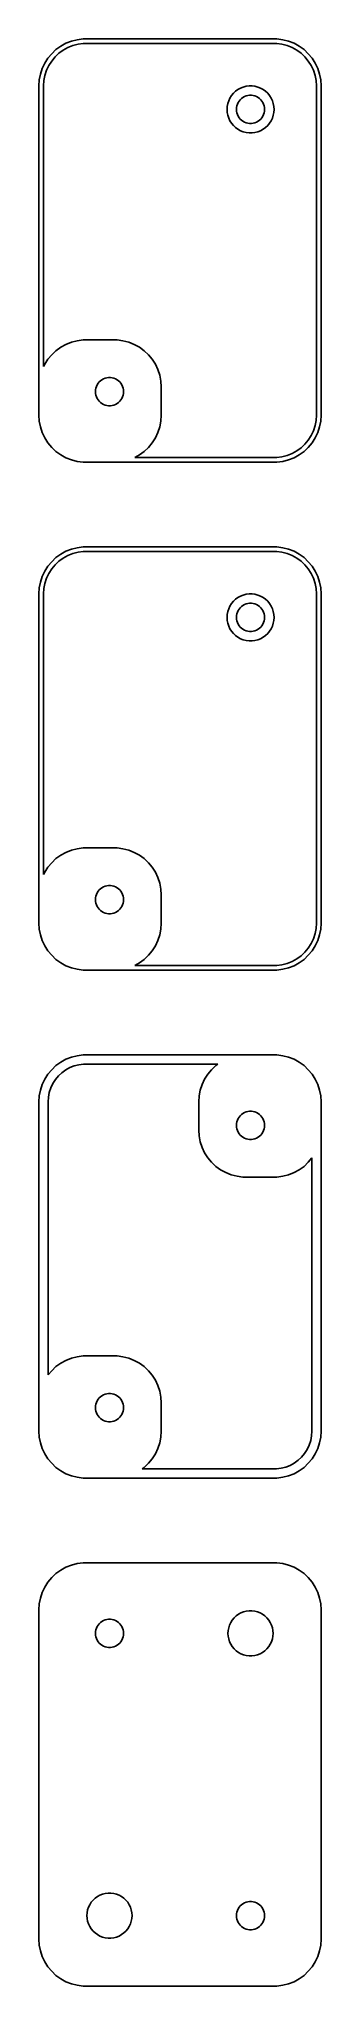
# Model space of a CAD drawing. Header units: metres. Extents: x -15 to 15, y 140 to 346.
import ezdxf

# ---------------------------------------------------------------- set-up
doc = ezdxf.new("R2010")
doc.units = ezdxf.units.M

msp = doc.modelspace()

# ---------------------------------------------------------------- linework, layer by layer
for p, q in [((-12.6791, 345.722), (-13.1871, 345.353)), ((-12.1289, 346.024), (-12.6791, 345.722)), ((-11.5451, 346.255), (-12.1289, 346.024)), ((-11.916, 345.572), (-11.3906, 345.78)), ((-10.9369, 346.411), (-11.5451, 346.255)), ((-11.3906, 345.78), (-10.8432, 345.92)), ((-10.3139, 346.49), (-10.9369, 346.411)), ((-10.8432, 345.92), (-10.2825, 345.991)), ((10.3139, 346.49), (-10.3139, 346.49)), ((-10.2825, 345.991), (10.2825, 345.991)), ((10.2825, 345.991), (10.8432, 345.92)), ((10.9369, 346.411), (10.3139, 346.49)), ((10.8432, 345.92), (11.3906, 345.78)), ((11.5451, 346.255), (10.9369, 346.411)), ((11.3906, 345.78), (11.916, 345.572)), ((12.1289, 346.024), (11.5451, 346.255)), ((12.6791, 345.722), (12.1289, 346.024)), ((13.1871, 345.353), (12.6791, 345.722)), ((-14.3815, 343.909), (-14.6489, 343.341)), ((-14.0451, 344.439), (-14.3815, 343.909)), ((-14.184, 343.157), (-13.9434, 343.668)), ((-13.6448, 344.923), (-14.0451, 344.439)), ((-13.9434, 343.668), (-13.6406, 344.145)), ((-13.1871, 345.353), (-13.6448, 344.923)), ((-13.6406, 344.145), (-13.2803, 344.58)), ((-13.2803, 344.58), (-12.8684, 344.967)), ((-12.8684, 344.967), (-12.4112, 345.299)), ((-12.4112, 345.299), (-11.916, 345.572)), ((11.916, 345.572), (12.4112, 345.299)), ((12.4112, 345.299), (12.8684, 344.967)), ((12.8684, 344.967), (13.2803, 344.58)), ((13.6448, 344.923), (13.1871, 345.353)), ((13.2803, 344.58), (13.6406, 344.145)), ((13.6406, 344.145), (13.9434, 343.668)), ((14.0451, 344.439), (13.6448, 344.923)), ((13.9434, 343.668), (14.184, 343.157)), ((14.3815, 343.909), (14.0451, 344.439)), ((14.6489, 343.341), (14.3815, 343.909)), ((-14.9606, 342.127), (-15, 341.5)), ((-14.8429, 342.743), (-14.9606, 342.127)), ((-14.6489, 343.341), (-14.8429, 342.743)), ((-14.5, 341.5), (-14.4645, 342.064)), ((-14.4645, 342.064), (-14.3586, 342.619)), ((-14.3586, 342.619), (-14.184, 343.157)), ((14.184, 343.157), (14.3586, 342.619)), ((14.3586, 342.619), (14.4645, 342.064)), ((14.4645, 342.064), (14.5, 341.5)), ((14.8429, 342.743), (14.6489, 343.341)), ((14.9606, 342.127), (14.8429, 342.743)), ((15, 341.5), (14.9606, 342.127)), ((-15, 341.5), (-15, 306.5)), ((-14.5, 311.657), (-14.5, 341.5)), ((5.07854, 339.622), (5.0197, 339.313)), ((5.17555, 339.92), (5.07854, 339.622)), ((5.30922, 340.204), (5.17555, 339.92)), ((5.47745, 340.469), (5.30922, 340.204)), ((5.67757, 340.711), (5.47745, 340.469)), ((5.90643, 340.926), (5.67757, 340.711)), ((6.16043, 341.111), (5.90643, 340.926)), ((6.04712, 339.373), (6.10533, 339.552)), ((6.10533, 339.552), (6.18553, 339.723)), ((6.43555, 341.262), (6.16043, 341.111)), ((6.18553, 339.723), (6.28647, 339.882)), ((6.28647, 339.882), (6.40654, 340.027)), ((6.40654, 340.027), (6.54385, 340.156)), ((6.72745, 341.378), (6.43555, 341.262)), ((6.54385, 340.156), (6.69626, 340.266)), ((6.69626, 340.266), (6.86133, 340.357)), ((7.03154, 341.456), (6.72745, 341.378)), ((6.86133, 340.357), (7.03647, 340.427)), ((7.34302, 341.495), (7.03154, 341.456)), ((7.03647, 340.427), (7.21892, 340.473)), ((7.21892, 340.473), (7.40581, 340.497)), ((7.65697, 341.495), (7.34302, 341.495)), ((7.40581, 340.497), (7.59418, 340.497)), ((7.59418, 340.497), (7.78107, 340.473)), ((7.96844, 341.456), (7.65697, 341.495)), ((7.78107, 340.473), (7.96352, 340.427)), ((7.96352, 340.427), (8.13866, 340.357)), ((8.27254, 341.378), (7.96844, 341.456)), ((8.13866, 340.357), (8.30373, 340.266)), ((8.56444, 341.262), (8.27254, 341.378)), ((8.30373, 340.266), (8.45613, 340.156)), ((8.45613, 340.156), (8.59344, 340.027)), ((8.83955, 341.111), (8.56444, 341.262)), ((8.59344, 340.027), (8.71352, 339.882)), ((8.71352, 339.882), (8.81445, 339.723)), ((8.81445, 339.723), (8.89465, 339.552)), ((9.09355, 340.926), (8.83955, 341.111)), ((8.89465, 339.552), (8.95287, 339.373)), ((9.32242, 340.711), (9.09355, 340.926)), ((9.52254, 340.469), (9.32242, 340.711)), ((9.69077, 340.204), (9.52254, 340.469)), ((9.82443, 339.92), (9.69077, 340.204)), ((9.92145, 339.622), (9.82443, 339.92)), ((9.98029, 339.313), (9.92145, 339.622)), ((14.5, 341.5), (14.5, 306.5)), ((15, 306.5), (15, 341.5)), ((5.0197, 339.313), (5, 339)), ((5, 339), (5.0197, 338.687)), ((5.0197, 338.687), (5.07854, 338.378)), ((5.07854, 338.378), (5.17555, 338.08)), ((5.17555, 338.08), (5.30922, 337.796)), ((5.30922, 337.796), (5.47745, 337.531)), ((5.47745, 337.531), (5.67757, 337.289)), ((6, 339), (6.01183, 339.188)), ((6.01183, 338.812), (6, 339)), ((6.01183, 339.188), (6.04712, 339.373)), ((6.04712, 338.627), (6.01183, 338.812)), ((6.10533, 338.448), (6.04712, 338.627)), ((6.18553, 338.277), (6.10533, 338.448)), ((6.28647, 338.118), (6.18553, 338.277)), ((6.40654, 337.973), (6.28647, 338.118)), ((6.54385, 337.844), (6.40654, 337.973)), ((6.69626, 337.734), (6.54385, 337.844)), ((6.86133, 337.643), (6.69626, 337.734)), ((7.03647, 337.573), (6.86133, 337.643)), ((7.21892, 337.527), (7.03647, 337.573)), ((7.40581, 337.503), (7.21892, 337.527)), ((7.59418, 337.503), (7.40581, 337.503)), ((7.78107, 337.527), (7.59418, 337.503)), ((7.96352, 337.573), (7.78107, 337.527)), ((8.13866, 337.643), (7.96352, 337.573)), ((8.30373, 337.734), (8.13866, 337.643)), ((8.45613, 337.844), (8.30373, 337.734)), ((8.59344, 337.973), (8.45613, 337.844)), ((8.71352, 338.118), (8.59344, 337.973)), ((8.81445, 338.277), (8.71352, 338.118)), ((8.89465, 338.448), (8.81445, 338.277)), ((8.95287, 338.627), (8.89465, 338.448)), ((8.95287, 339.373), (8.98816, 339.188)), ((8.98816, 338.812), (8.95287, 338.627)), ((8.98816, 339.188), (9, 339)), ((9, 339), (8.98816, 338.812)), ((9.32242, 337.289), (9.52254, 337.531)), ((9.52254, 337.531), (9.69077, 337.796)), ((9.69077, 337.796), (9.82443, 338.08)), ((9.82443, 338.08), (9.92145, 338.378)), ((9.92145, 338.378), (9.98029, 338.687)), ((10, 339), (9.98029, 339.313)), ((9.98029, 338.687), (10, 339)), ((5.67757, 337.289), (5.90643, 337.074)), ((5.90643, 337.074), (6.16043, 336.889)), ((6.16043, 336.889), (6.43555, 336.738)), ((6.43555, 336.738), (6.72745, 336.622)), ((6.72745, 336.622), (7.03154, 336.544)), ((7.03154, 336.544), (7.34302, 336.505)), ((7.34302, 336.505), (7.65697, 336.505)), ((7.65697, 336.505), (7.96844, 336.544)), ((7.96844, 336.544), (8.27254, 336.622)), ((8.27254, 336.622), (8.56444, 336.738)), ((8.56444, 336.738), (8.83955, 336.889)), ((8.83955, 336.889), (9.09355, 337.074)), ((9.09355, 337.074), (9.32242, 337.289)), ((-13.6448, 312.923), (-14.0451, 312.439)), ((-13.1871, 313.353), (-13.6448, 312.923)), ((-12.6791, 313.722), (-13.1871, 313.353)), ((-12.1289, 314.024), (-12.6791, 313.722)), ((-11.5451, 314.255), (-12.1289, 314.024)), ((-10.9369, 314.411), (-11.5451, 314.255)), ((-10.3139, 314.49), (-10.9369, 314.411)), ((-6.68604, 314.49), (-10.3139, 314.49)), ((-6.06308, 314.411), (-6.68604, 314.49)), ((-5.45491, 314.255), (-6.06308, 314.411)), ((-4.87109, 314.024), (-5.45491, 314.255)), ((-4.32086, 313.722), (-4.87109, 314.024)), ((-3.81287, 313.353), (-4.32086, 313.722)), ((-3.35515, 312.923), (-3.81287, 313.353)), ((-2.95491, 312.439), (-3.35515, 312.923)), ((-14.3815, 311.909), (-14.5, 311.657)), ((-14.0451, 312.439), (-14.3815, 311.909)), ((-7.96352, 310.427), (-7.78107, 310.473)), ((-7.78107, 310.473), (-7.59418, 310.497)), ((-7.59418, 310.497), (-7.40581, 310.497)), ((-7.40581, 310.497), (-7.21892, 310.473)), ((-7.21892, 310.473), (-7.03647, 310.427)), ((-2.61845, 311.909), (-2.95491, 312.439)), ((-2.3511, 311.341), (-2.61845, 311.909)), ((-2.15707, 310.743), (-2.3511, 311.341)), ((-2.03941, 310.127), (-2.15707, 310.743)), ((-9, 309), (-8.98816, 309.188)), ((-8.98816, 308.812), (-9, 309)), ((-8.98816, 309.188), (-8.95287, 309.373)), ((-8.95287, 308.627), (-8.98816, 308.812)), ((-8.95287, 309.373), (-8.89465, 309.552)), ((-8.89465, 308.448), (-8.95287, 308.627)), ((-8.89465, 309.552), (-8.81445, 309.723)), ((-8.81445, 308.277), (-8.89465, 308.448)), ((-8.81445, 309.723), (-8.71352, 309.882)), ((-8.71352, 309.882), (-8.59344, 310.027)), ((-8.59344, 310.027), (-8.45613, 310.156)), ((-8.45613, 310.156), (-8.30373, 310.266)), ((-8.30373, 310.266), (-8.13866, 310.357)), ((-8.13866, 310.357), (-7.96352, 310.427)), ((-7.03647, 310.427), (-6.86133, 310.357)), ((-6.86133, 310.357), (-6.69626, 310.266)), ((-6.69626, 310.266), (-6.54385, 310.156)), ((-6.54385, 310.156), (-6.40654, 310.027)), ((-6.40654, 310.027), (-6.28647, 309.882)), ((-6.28647, 309.882), (-6.18553, 309.723)), ((-6.18553, 309.723), (-6.10533, 309.552)), ((-6.10533, 308.448), (-6.18553, 308.277)), ((-6.10533, 309.552), (-6.04712, 309.373)), ((-6.04712, 308.627), (-6.10533, 308.448)), ((-6.04712, 309.373), (-6.01183, 309.188)), ((-6.01183, 308.812), (-6.04712, 308.627)), ((-6.01183, 309.188), (-6, 309)), ((-6, 309), (-6.01183, 308.812)), ((-2, 309.5), (-2.03941, 310.127)), ((-2, 306.5), (-2, 309.5)), ((-15, 306.5), (-14.9606, 305.873)), ((-8.71352, 308.118), (-8.81445, 308.277)), ((-8.59344, 307.973), (-8.71352, 308.118)), ((-8.45613, 307.844), (-8.59344, 307.973)), ((-8.30373, 307.734), (-8.45613, 307.844)), ((-8.13866, 307.643), (-8.30373, 307.734)), ((-7.96352, 307.573), (-8.13866, 307.643)), ((-7.78107, 307.527), (-7.96352, 307.573)), ((-7.59418, 307.503), (-7.78107, 307.527)), ((-7.40581, 307.503), (-7.59418, 307.503)), ((-7.21892, 307.527), (-7.40581, 307.503)), ((-7.03647, 307.573), (-7.21892, 307.527)), ((-6.86133, 307.643), (-7.03647, 307.573)), ((-6.69626, 307.734), (-6.86133, 307.643)), ((-6.54385, 307.844), (-6.69626, 307.734)), ((-6.40654, 307.973), (-6.54385, 307.844)), ((-6.28647, 308.118), (-6.40654, 307.973)), ((-6.18553, 308.277), (-6.28647, 308.118)), ((-2.03941, 305.873), (-2, 306.5)), ((14.5, 306.5), (14.4645, 305.936)), ((14.9606, 305.873), (15, 306.5)), ((-14.9606, 305.873), (-14.8429, 305.257)), ((-14.8429, 305.257), (-14.6489, 304.659)), ((-14.6489, 304.659), (-14.3815, 304.091)), ((-2.61845, 304.091), (-2.3511, 304.659)), ((-2.3511, 304.659), (-2.15707, 305.257)), ((-2.15707, 305.257), (-2.03941, 305.873)), ((13.9434, 304.332), (13.6406, 303.855)), ((14.184, 304.843), (13.9434, 304.332)), ((14.3586, 305.381), (14.184, 304.843)), ((14.4645, 305.936), (14.3586, 305.381)), ((14.3815, 304.091), (14.6489, 304.659)), ((14.6489, 304.659), (14.8429, 305.257)), ((14.8429, 305.257), (14.9606, 305.873)), ((-14.3815, 304.091), (-14.0451, 303.561)), ((-14.0451, 303.561), (-13.6448, 303.077)), ((-13.6448, 303.077), (-13.1871, 302.647)), ((-13.1871, 302.647), (-12.6791, 302.278)), ((-12.6791, 302.278), (-12.1289, 301.976)), ((-4.81104, 302.009), (-4.32086, 302.278)), ((-4.32086, 302.278), (-3.81287, 302.647)), ((-3.81287, 302.647), (-3.35515, 303.077)), ((-3.35515, 303.077), (-2.95491, 303.561)), ((-2.95491, 303.561), (-2.61845, 304.091)), ((11.3906, 302.22), (10.8432, 302.08)), ((11.916, 302.428), (11.3906, 302.22)), ((12.4112, 302.701), (11.916, 302.428)), ((12.1289, 301.976), (12.6791, 302.278)), ((12.8684, 303.033), (12.4112, 302.701)), ((12.6791, 302.278), (13.1871, 302.647)), ((13.2803, 303.42), (12.8684, 303.033)), ((13.1871, 302.647), (13.6448, 303.077)), ((13.6406, 303.855), (13.2803, 303.42)), ((13.6448, 303.077), (14.0451, 303.561)), ((14.0451, 303.561), (14.3815, 304.091)), ((-12.1289, 301.976), (-11.5451, 301.745)), ((-11.5451, 301.745), (-10.9369, 301.589)), ((-10.9369, 301.589), (-10.3139, 301.51)), ((-10.3139, 301.51), (10.3139, 301.51)), ((10.2825, 302.009), (-4.81104, 302.009)), ((10.8432, 302.08), (10.2825, 302.009)), ((10.3139, 301.51), (10.9369, 301.589)), ((10.9369, 301.589), (11.5451, 301.745)), ((11.5451, 301.745), (12.1289, 301.976)), ((-12.1289, 292.024), (-12.6791, 291.722)), ((-11.5451, 292.255), (-12.1289, 292.024)), ((-10.9369, 292.411), (-11.5451, 292.255)), ((-11.3906, 291.78), (-10.8432, 291.92)), ((-10.3139, 292.49), (-10.9369, 292.411)), ((-10.8432, 291.92), (-10.2825, 291.991)), ((10.3139, 292.49), (-10.3139, 292.49)), ((-10.2825, 291.991), (10.2825, 291.991)), ((10.2825, 291.991), (10.8432, 291.92)), ((10.9369, 292.411), (10.3139, 292.49)), ((10.8432, 291.92), (11.3906, 291.78)), ((11.5451, 292.255), (10.9369, 292.411)), ((12.1289, 292.024), (11.5451, 292.255)), ((12.6791, 291.722), (12.1289, 292.024)), ((-14.3815, 289.909), (-14.6489, 289.341)), ((-14.0451, 290.439), (-14.3815, 289.909)), ((-13.6448, 290.923), (-14.0451, 290.439)), ((-13.9434, 289.668), (-13.6406, 290.145)), ((-13.1871, 291.353), (-13.6448, 290.923)), ((-13.6406, 290.145), (-13.2803, 290.58)), ((-13.2803, 290.58), (-12.8684, 290.967)), ((-12.6791, 291.722), (-13.1871, 291.353)), ((-12.8684, 290.967), (-12.4112, 291.299)), ((-12.4112, 291.299), (-11.916, 291.572)), ((-11.916, 291.572), (-11.3906, 291.78)), ((11.3906, 291.78), (11.916, 291.572)), ((11.916, 291.572), (12.4112, 291.299)), ((12.4112, 291.299), (12.8684, 290.967)), ((13.1871, 291.353), (12.6791, 291.722)), ((12.8684, 290.967), (13.2803, 290.58)), ((13.6448, 290.923), (13.1871, 291.353)), ((13.2803, 290.58), (13.6406, 290.145)), ((13.6406, 290.145), (13.9434, 289.668)), ((14.0451, 290.439), (13.6448, 290.923)), ((14.3815, 289.909), (14.0451, 290.439)), ((14.6489, 289.341), (14.3815, 289.909)), ((-14.9606, 288.127), (-15, 287.5)), ((-14.8429, 288.743), (-14.9606, 288.127)), ((-14.6489, 289.341), (-14.8429, 288.743)), ((-14.5, 287.5), (-14.4645, 288.064)), ((-14.4645, 288.064), (-14.3586, 288.619)), ((-14.3586, 288.619), (-14.184, 289.157)), ((-14.184, 289.157), (-13.9434, 289.668)), ((13.9434, 289.668), (14.184, 289.157)), ((14.184, 289.157), (14.3586, 288.619)), ((14.3586, 288.619), (14.4645, 288.064)), ((14.4645, 288.064), (14.5, 287.5)), ((14.8429, 288.743), (14.6489, 289.341)), ((14.9606, 288.127), (14.8429, 288.743)), ((15, 287.5), (14.9606, 288.127)), ((-15, 287.5), (-15, 252.5)), ((-14.5, 257.657), (-14.5, 287.5)), ((5.17555, 285.92), (5.07854, 285.622)), ((5.30922, 286.204), (5.17555, 285.92)), ((5.47745, 286.469), (5.30922, 286.204)), ((5.67757, 286.711), (5.47745, 286.469)), ((5.90643, 286.926), (5.67757, 286.711)), ((6.16043, 287.111), (5.90643, 286.926)), ((6.10533, 285.552), (6.18553, 285.723)), ((6.43555, 287.262), (6.16043, 287.111)), ((6.18553, 285.723), (6.28647, 285.882)), ((6.28647, 285.882), (6.40654, 286.027)), ((6.40654, 286.027), (6.54385, 286.156)), ((6.72745, 287.378), (6.43555, 287.262)), ((6.54385, 286.156), (6.69626, 286.266)), ((6.69626, 286.266), (6.86133, 286.357)), ((7.03154, 287.456), (6.72745, 287.378)), ((6.86133, 286.357), (7.03647, 286.427)), ((7.34302, 287.495), (7.03154, 287.456)), ((7.03647, 286.427), (7.21892, 286.473)), ((7.21892, 286.473), (7.40581, 286.497)), ((7.65697, 287.495), (7.34302, 287.495)), ((7.40581, 286.497), (7.59418, 286.497)), ((7.59418, 286.497), (7.78107, 286.473)), ((7.96844, 287.456), (7.65697, 287.495)), ((7.78107, 286.473), (7.96352, 286.427)), ((7.96352, 286.427), (8.13866, 286.357)), ((8.27254, 287.378), (7.96844, 287.456)), ((8.13866, 286.357), (8.30373, 286.266)), ((8.56444, 287.262), (8.27254, 287.378)), ((8.30373, 286.266), (8.45613, 286.156)), ((8.45613, 286.156), (8.59344, 286.027)), ((8.83955, 287.111), (8.56444, 287.262)), ((8.59344, 286.027), (8.71352, 285.882)), ((8.71352, 285.882), (8.81445, 285.723)), ((8.81445, 285.723), (8.89465, 285.552)), ((9.09355, 286.926), (8.83955, 287.111)), ((9.32242, 286.711), (9.09355, 286.926)), ((9.52254, 286.469), (9.32242, 286.711)), ((9.69077, 286.204), (9.52254, 286.469)), ((9.82443, 285.92), (9.69077, 286.204)), ((9.92145, 285.622), (9.82443, 285.92)), ((14.5, 287.5), (14.5, 252.5)), ((15, 252.5), (15, 287.5)), ((5.0197, 285.313), (5, 285)), ((5, 285), (5.0197, 284.687)), ((5.07854, 285.622), (5.0197, 285.313)), ((5.0197, 284.687), (5.07854, 284.378)), ((5.07854, 284.378), (5.17555, 284.08)), ((5.17555, 284.08), (5.30922, 283.796)), ((5.30922, 283.796), (5.47745, 283.531)), ((6, 285), (6.01183, 285.188)), ((6.01183, 284.812), (6, 285)), ((6.01183, 285.188), (6.04712, 285.373)), ((6.04712, 284.627), (6.01183, 284.812)), ((6.04712, 285.373), (6.10533, 285.552)), ((6.10533, 284.448), (6.04712, 284.627)), ((6.18553, 284.277), (6.10533, 284.448)), ((6.28647, 284.118), (6.18553, 284.277)), ((6.40654, 283.973), (6.28647, 284.118)), ((6.54385, 283.844), (6.40654, 283.973)), ((6.69626, 283.734), (6.54385, 283.844)), ((6.86133, 283.643), (6.69626, 283.734)), ((7.03647, 283.573), (6.86133, 283.643)), ((7.21892, 283.527), (7.03647, 283.573)), ((7.96352, 283.573), (7.78107, 283.527)), ((8.13866, 283.643), (7.96352, 283.573)), ((8.30373, 283.734), (8.13866, 283.643)), ((8.45613, 283.844), (8.30373, 283.734)), ((8.59344, 283.973), (8.45613, 283.844)), ((8.71352, 284.118), (8.59344, 283.973)), ((8.81445, 284.277), (8.71352, 284.118)), ((8.89465, 284.448), (8.81445, 284.277)), ((8.89465, 285.552), (8.95287, 285.373)), ((8.95287, 284.627), (8.89465, 284.448)), ((8.95287, 285.373), (8.98816, 285.188)), ((8.98816, 284.812), (8.95287, 284.627)), ((8.98816, 285.188), (9, 285)), ((9, 285), (8.98816, 284.812)), ((9.52254, 283.531), (9.69077, 283.796)), ((9.69077, 283.796), (9.82443, 284.08)), ((9.82443, 284.08), (9.92145, 284.378)), ((9.98029, 285.313), (9.92145, 285.622)), ((9.92145, 284.378), (9.98029, 284.687)), ((10, 285), (9.98029, 285.313)), ((9.98029, 284.687), (10, 285)), ((5.47745, 283.531), (5.67757, 283.289)), ((5.67757, 283.289), (5.90643, 283.074)), ((5.90643, 283.074), (6.16043, 282.889)), ((6.16043, 282.889), (6.43555, 282.738)), ((6.43555, 282.738), (6.72745, 282.622)), ((6.72745, 282.622), (7.03154, 282.544)), ((7.03154, 282.544), (7.34302, 282.505)), ((7.40581, 283.503), (7.21892, 283.527)), ((7.34302, 282.505), (7.65697, 282.505)), ((7.59418, 283.503), (7.40581, 283.503)), ((7.78107, 283.527), (7.59418, 283.503)), ((7.65697, 282.505), (7.96844, 282.544)), ((7.96844, 282.544), (8.27254, 282.622)), ((8.27254, 282.622), (8.56444, 282.738)), ((8.56444, 282.738), (8.83955, 282.889)), ((8.83955, 282.889), (9.09355, 283.074)), ((9.09355, 283.074), (9.32242, 283.289)), ((9.32242, 283.289), (9.52254, 283.531)), ((-13.6448, 258.923), (-14.0451, 258.439)), ((-13.1871, 259.353), (-13.6448, 258.923)), ((-12.6791, 259.722), (-13.1871, 259.353)), ((-12.1289, 260.024), (-12.6791, 259.722)), ((-11.5451, 260.255), (-12.1289, 260.024)), ((-10.9369, 260.411), (-11.5451, 260.255)), ((-10.3139, 260.49), (-10.9369, 260.411)), ((-6.68604, 260.49), (-10.3139, 260.49)), ((-6.06308, 260.411), (-6.68604, 260.49)), ((-5.45491, 260.255), (-6.06308, 260.411)), ((-4.87109, 260.024), (-5.45491, 260.255)), ((-4.32086, 259.722), (-4.87109, 260.024)), ((-3.81287, 259.353), (-4.32086, 259.722)), ((-3.35515, 258.923), (-3.81287, 259.353)), ((-2.95491, 258.439), (-3.35515, 258.923)), ((-14.3815, 257.909), (-14.5, 257.657)), ((-14.0451, 258.439), (-14.3815, 257.909)), ((-2.61845, 257.909), (-2.95491, 258.439)), ((-2.3511, 257.341), (-2.61845, 257.909)), ((-2.15707, 256.743), (-2.3511, 257.341)), ((-2.03941, 256.127), (-2.15707, 256.743)), ((-9, 255), (-8.98816, 255.188)), ((-8.98816, 254.812), (-9, 255)), ((-8.98816, 255.188), (-8.95287, 255.373)), ((-8.95287, 254.627), (-8.98816, 254.812)), ((-8.95287, 255.373), (-8.89465, 255.552)), ((-8.89465, 254.448), (-8.95287, 254.627)), ((-8.89465, 255.552), (-8.81445, 255.723)), ((-8.81445, 255.723), (-8.71352, 255.882)), ((-8.71352, 255.882), (-8.59344, 256.027)), ((-8.59344, 256.027), (-8.45613, 256.156)), ((-8.45613, 256.156), (-8.30373, 256.266)), ((-8.30373, 256.266), (-8.13866, 256.357)), ((-8.13866, 256.357), (-7.96352, 256.427)), ((-7.96352, 256.427), (-7.78107, 256.473)), ((-7.78107, 256.473), (-7.59418, 256.497)), ((-7.59418, 256.497), (-7.40581, 256.497)), ((-7.40581, 256.497), (-7.21892, 256.473)), ((-7.21892, 256.473), (-7.03647, 256.427)), ((-7.03647, 256.427), (-6.86133, 256.357)), ((-6.86133, 256.357), (-6.69626, 256.266)), ((-6.69626, 256.266), (-6.54385, 256.156)), ((-6.54385, 256.156), (-6.40654, 256.027)), ((-6.40654, 256.027), (-6.28647, 255.882)), ((-6.28647, 255.882), (-6.18553, 255.723)), ((-6.18553, 255.723), (-6.10533, 255.552)), ((-6.10533, 255.552), (-6.04712, 255.373)), ((-6.04712, 254.627), (-6.10533, 254.448)), ((-6.04712, 255.373), (-6.01183, 255.188)), ((-6.01183, 254.812), (-6.04712, 254.627)), ((-6.01183, 255.188), (-6, 255)), ((-6, 255), (-6.01183, 254.812)), ((-2, 255.5), (-2.03941, 256.127)), ((-2, 252.5), (-2, 255.5)), ((-8.81445, 254.277), (-8.89465, 254.448)), ((-8.71352, 254.118), (-8.81445, 254.277)), ((-8.59344, 253.973), (-8.71352, 254.118)), ((-8.45613, 253.844), (-8.59344, 253.973)), ((-8.30373, 253.734), (-8.45613, 253.844)), ((-8.13866, 253.643), (-8.30373, 253.734)), ((-7.96352, 253.573), (-8.13866, 253.643)), ((-7.78107, 253.527), (-7.96352, 253.573)), ((-7.59418, 253.503), (-7.78107, 253.527)), ((-7.40581, 253.503), (-7.59418, 253.503)), ((-7.21892, 253.527), (-7.40581, 253.503)), ((-7.03647, 253.573), (-7.21892, 253.527)), ((-6.86133, 253.643), (-7.03647, 253.573)), ((-6.69626, 253.734), (-6.86133, 253.643)), ((-6.54385, 253.844), (-6.69626, 253.734)), ((-6.40654, 253.973), (-6.54385, 253.844)), ((-6.28647, 254.118), (-6.40654, 253.973)), ((-6.18553, 254.277), (-6.28647, 254.118)), ((-6.10533, 254.448), (-6.18553, 254.277)), ((-15, 252.5), (-14.9606, 251.873)), ((-14.9606, 251.873), (-14.8429, 251.257)), ((-14.8429, 251.257), (-14.6489, 250.659)), ((-14.6489, 250.659), (-14.3815, 250.091)), ((-2.61845, 250.091), (-2.3511, 250.659)), ((-2.3511, 250.659), (-2.15707, 251.257)), ((-2.15707, 251.257), (-2.03941, 251.873)), ((-2.03941, 251.873), (-2, 252.5)), ((14.184, 250.843), (13.9434, 250.332)), ((14.3586, 251.381), (14.184, 250.843)), ((14.4645, 251.936), (14.3586, 251.381)), ((14.3815, 250.091), (14.6489, 250.659)), ((14.5, 252.5), (14.4645, 251.936)), ((14.6489, 250.659), (14.8429, 251.257)), ((14.8429, 251.257), (14.9606, 251.873)), ((14.9606, 251.873), (15, 252.5)), ((-14.3815, 250.091), (-14.0451, 249.561)), ((-14.0451, 249.561), (-13.6448, 249.077)), ((-13.6448, 249.077), (-13.1871, 248.647)), ((-13.1871, 248.647), (-12.6791, 248.278)), ((-4.32086, 248.278), (-3.81287, 248.647)), ((-3.81287, 248.647), (-3.35515, 249.077)), ((-3.35515, 249.077), (-2.95491, 249.561)), ((-2.95491, 249.561), (-2.61845, 250.091)), ((11.916, 248.428), (11.3906, 248.22)), ((12.4112, 248.701), (11.916, 248.428)), ((12.8684, 249.033), (12.4112, 248.701)), ((12.6791, 248.278), (13.1871, 248.647)), ((13.2803, 249.42), (12.8684, 249.033)), ((13.1871, 248.647), (13.6448, 249.077)), ((13.6406, 249.855), (13.2803, 249.42)), ((13.9434, 250.332), (13.6406, 249.855)), ((13.6448, 249.077), (14.0451, 249.561)), ((14.0451, 249.561), (14.3815, 250.091)), ((-12.6791, 248.278), (-12.1289, 247.976)), ((-12.1289, 247.976), (-11.5451, 247.745)), ((-11.5451, 247.745), (-10.9369, 247.589)), ((-10.9369, 247.589), (-10.3139, 247.51)), ((-10.3139, 247.51), (10.3139, 247.51)), ((-4.81104, 248.009), (-4.32086, 248.278)), ((10.2825, 248.009), (-4.81104, 248.009)), ((10.8432, 248.08), (10.2825, 248.009)), ((10.3139, 247.51), (10.9369, 247.589)), ((11.3906, 248.22), (10.8432, 248.08)), ((10.9369, 247.589), (11.5451, 247.745)), ((11.5451, 247.745), (12.1289, 247.976)), ((12.1289, 247.976), (12.6791, 248.278)), ((-11.5451, 238.255), (-12.1289, 238.024)), ((-10.9369, 238.411), (-11.5451, 238.255)), ((-10.3139, 238.49), (-10.9369, 238.411)), ((10.3139, 238.49), (-10.3139, 238.49)), ((10.9369, 238.411), (10.3139, 238.49)), ((11.5451, 238.255), (10.9369, 238.411)), ((12.1289, 238.024), (11.5451, 238.255)), ((-14.0451, 236.439), (-14.3815, 235.909)), ((-13.6448, 236.923), (-14.0451, 236.439)), ((-13.1871, 237.353), (-13.6448, 236.923)), ((-13.2542, 235.864), (-12.9322, 236.254)), ((-12.6791, 237.722), (-13.1871, 237.353)), ((-12.9322, 236.254), (-12.5639, 236.599)), ((-12.1289, 238.024), (-12.6791, 237.722)), ((-12.5639, 236.599), (-12.1553, 236.896)), ((-12.1553, 236.896), (-11.7126, 237.14)), ((-11.7126, 237.14), (-11.243, 237.326)), ((-11.243, 237.326), (-10.7537, 237.451)), ((-10.7537, 237.451), (-10.2526, 237.514)), ((-10.2526, 237.514), (4.03568, 237.514)), ((2.95491, 236.439), (2.61845, 235.909)), ((3.35515, 236.923), (2.95491, 236.439)), ((3.81287, 237.353), (3.35515, 236.923)), ((4.03568, 237.514), (3.81287, 237.353)), ((12.6791, 237.722), (12.1289, 238.024)), ((13.1871, 237.353), (12.6791, 237.722)), ((13.6448, 236.923), (13.1871, 237.353)), ((14.0451, 236.439), (13.6448, 236.923)), ((14.3815, 235.909), (14.0451, 236.439)), ((-14.9606, 234.127), (-15, 233.5)), ((-14.8429, 234.743), (-14.9606, 234.127)), ((-14.6489, 235.341), (-14.8429, 234.743)), ((-14.3815, 235.909), (-14.6489, 235.341)), ((-14.0224, 233.5), (-13.9907, 234.004)), ((-13.9907, 234.004), (-13.896, 234.5)), ((-13.896, 234.5), (-13.7399, 234.981)), ((-13.7399, 234.981), (-13.5248, 235.438)), ((-13.5248, 235.438), (-13.2542, 235.864)), ((2.03941, 234.127), (2, 233.5)), ((2.15707, 234.743), (2.03941, 234.127)), ((2.3511, 235.341), (2.15707, 234.743)), ((2.61845, 235.909), (2.3511, 235.341)), ((14.6489, 235.341), (14.3815, 235.909)), ((14.8429, 234.743), (14.6489, 235.341)), ((14.9606, 234.127), (14.8429, 234.743)), ((15, 233.5), (14.9606, 234.127)), ((-15, 233.5), (-15, 198.5)), ((-14.0224, 204.466), (-14.0224, 233.5)), ((2, 233.5), (2, 230.5)), ((6.18553, 231.723), (6.28647, 231.882)), ((6.28647, 231.882), (6.40654, 232.027)), ((6.40654, 232.027), (6.54385, 232.156)), ((6.54385, 232.156), (6.69626, 232.266)), ((6.69626, 232.266), (6.86133, 232.357)), ((6.86133, 232.357), (7.03647, 232.427)), ((7.03647, 232.427), (7.21892, 232.473)), ((7.21892, 232.473), (7.40581, 232.497)), ((7.40581, 232.497), (7.59418, 232.497)), ((7.59418, 232.497), (7.78107, 232.473)), ((7.78107, 232.473), (7.96352, 232.427)), ((7.96352, 232.427), (8.13866, 232.357)), ((8.13866, 232.357), (8.30373, 232.266)), ((8.30373, 232.266), (8.45613, 232.156)), ((8.45613, 232.156), (8.59344, 232.027)), ((8.59344, 232.027), (8.71352, 231.882)), ((8.71352, 231.882), (8.81445, 231.723)), ((15, 198.5), (15, 233.5)), ((2, 230.5), (2.03941, 229.873)), ((2.03941, 229.873), (2.15707, 229.257)), ((6, 231), (6.01183, 231.188)), ((6.01183, 230.812), (6, 231)), ((6.01183, 231.188), (6.04712, 231.373)), ((6.04712, 230.627), (6.01183, 230.812)), ((6.04712, 231.373), (6.10533, 231.552)), ((6.10533, 230.448), (6.04712, 230.627)), ((6.10533, 231.552), (6.18553, 231.723)), ((6.18553, 230.277), (6.10533, 230.448)), ((6.28647, 230.118), (6.18553, 230.277)), ((6.40654, 229.973), (6.28647, 230.118)), ((6.54385, 229.844), (6.40654, 229.973)), ((6.69626, 229.734), (6.54385, 229.844)), ((8.45613, 229.844), (8.30373, 229.734)), ((8.59344, 229.973), (8.45613, 229.844)), ((8.71352, 230.118), (8.59344, 229.973)), ((8.81445, 230.277), (8.71352, 230.118)), ((8.81445, 231.723), (8.89465, 231.552)), ((8.89465, 230.448), (8.81445, 230.277)), ((8.89465, 231.552), (8.95287, 231.373)), ((8.95287, 230.627), (8.89465, 230.448)), ((8.95287, 231.373), (8.98816, 231.188)), ((8.98816, 230.812), (8.95287, 230.627)), ((8.98816, 231.188), (9, 231)), ((9, 231), (8.98816, 230.812)), ((2.15707, 229.257), (2.3511, 228.659)), ((2.3511, 228.659), (2.61845, 228.091)), ((2.61845, 228.091), (2.95491, 227.561)), ((6.86133, 229.643), (6.69626, 229.734)), ((7.03647, 229.573), (6.86133, 229.643)), ((7.21892, 229.527), (7.03647, 229.573)), ((7.40581, 229.503), (7.21892, 229.527)), ((7.59418, 229.503), (7.40581, 229.503)), ((7.78107, 229.527), (7.59418, 229.503)), ((7.96352, 229.573), (7.78107, 229.527)), ((8.13866, 229.643), (7.96352, 229.573)), ((8.30373, 229.734), (8.13866, 229.643)), ((2.95491, 227.561), (3.35515, 227.077)), ((3.35515, 227.077), (3.81287, 226.647)), ((3.81287, 226.647), (4.32086, 226.278)), ((4.32086, 226.278), (4.87109, 225.976)), ((4.87109, 225.976), (5.45491, 225.745)), ((5.45491, 225.745), (6.06308, 225.589)), ((10.9369, 225.589), (11.5451, 225.745)), ((11.5451, 225.745), (12.1289, 225.976)), ((12.1289, 225.976), (12.6791, 226.278)), ((12.6791, 226.278), (13.1871, 226.647)), ((13.1871, 226.647), (13.6448, 227.077)), ((13.6448, 227.077), (14.0224, 227.534)), ((14.0224, 227.534), (14.0224, 198.5)), ((6.06308, 225.589), (6.68604, 225.51)), ((6.68604, 225.51), (10.3139, 225.51)), ((10.3139, 225.51), (10.9369, 225.589)), ((-13.6448, 204.923), (-14.0224, 204.466)), ((-13.1871, 205.353), (-13.6448, 204.923)), ((-12.6791, 205.722), (-13.1871, 205.353)), ((-12.1289, 206.024), (-12.6791, 205.722)), ((-11.5451, 206.255), (-12.1289, 206.024)), ((-10.9369, 206.411), (-11.5451, 206.255)), ((-10.3139, 206.49), (-10.9369, 206.411)), ((-6.68604, 206.49), (-10.3139, 206.49)), ((-6.06308, 206.411), (-6.68604, 206.49)), ((-5.45491, 206.255), (-6.06308, 206.411)), ((-4.87109, 206.024), (-5.45491, 206.255)), ((-4.32086, 205.722), (-4.87109, 206.024)), ((-3.81287, 205.353), (-4.32086, 205.722)), ((-3.35515, 204.923), (-3.81287, 205.353)), ((-2.95491, 204.439), (-3.35515, 204.923)), ((-2.61845, 203.909), (-2.95491, 204.439)), ((-2.3511, 203.341), (-2.61845, 203.909)), ((-2.15707, 202.743), (-2.3511, 203.341)), ((-9, 201), (-8.98816, 201.188)), ((-8.98816, 200.812), (-9, 201)), ((-8.98816, 201.188), (-8.95287, 201.373)), ((-8.95287, 200.627), (-8.98816, 200.812)), ((-8.95287, 201.373), (-8.89465, 201.552)), ((-8.89465, 201.552), (-8.81445, 201.723)), ((-8.81445, 201.723), (-8.71352, 201.882)), ((-8.71352, 201.882), (-8.59344, 202.027)), ((-8.59344, 202.027), (-8.45613, 202.156)), ((-8.45613, 202.156), (-8.30373, 202.266)), ((-8.30373, 202.266), (-8.13866, 202.357)), ((-8.13866, 202.357), (-7.96352, 202.427)), ((-7.96352, 202.427), (-7.78107, 202.473)), ((-7.78107, 202.473), (-7.59418, 202.497)), ((-7.59418, 202.497), (-7.40581, 202.497)), ((-7.40581, 202.497), (-7.21892, 202.473)), ((-7.21892, 202.473), (-7.03647, 202.427)), ((-7.03647, 202.427), (-6.86133, 202.357)), ((-6.86133, 202.357), (-6.69626, 202.266)), ((-6.69626, 202.266), (-6.54385, 202.156)), ((-6.54385, 202.156), (-6.40654, 202.027)), ((-6.40654, 202.027), (-6.28647, 201.882)), ((-6.28647, 201.882), (-6.18553, 201.723)), ((-6.18553, 201.723), (-6.10533, 201.552)), ((-6.10533, 201.552), (-6.04712, 201.373)), ((-6.04712, 201.373), (-6.01183, 201.188)), ((-6.01183, 200.812), (-6.04712, 200.627)), ((-6.01183, 201.188), (-6, 201)), ((-6, 201), (-6.01183, 200.812)), ((-2.03941, 202.127), (-2.15707, 202.743)), ((-2, 201.5), (-2.03941, 202.127)), ((-2, 198.5), (-2, 201.5)), ((-8.89465, 200.448), (-8.95287, 200.627)), ((-8.81445, 200.277), (-8.89465, 200.448)), ((-8.71352, 200.118), (-8.81445, 200.277)), ((-8.59344, 199.973), (-8.71352, 200.118)), ((-8.45613, 199.844), (-8.59344, 199.973)), ((-8.30373, 199.734), (-8.45613, 199.844)), ((-8.13866, 199.643), (-8.30373, 199.734)), ((-7.96352, 199.573), (-8.13866, 199.643)), ((-7.78107, 199.527), (-7.96352, 199.573)), ((-7.59418, 199.503), (-7.78107, 199.527)), ((-7.40581, 199.503), (-7.59418, 199.503)), ((-7.21892, 199.527), (-7.40581, 199.503)), ((-7.03647, 199.573), (-7.21892, 199.527)), ((-6.86133, 199.643), (-7.03647, 199.573)), ((-6.69626, 199.734), (-6.86133, 199.643)), ((-6.54385, 199.844), (-6.69626, 199.734)), ((-6.40654, 199.973), (-6.54385, 199.844)), ((-6.28647, 200.118), (-6.40654, 199.973)), ((-6.18553, 200.277), (-6.28647, 200.118)), ((-6.10533, 200.448), (-6.18553, 200.277)), ((-6.04712, 200.627), (-6.10533, 200.448)), ((-15, 198.5), (-14.9606, 197.873)), ((-14.9606, 197.873), (-14.8429, 197.257)), ((-14.8429, 197.257), (-14.6489, 196.659)), ((-14.6489, 196.659), (-14.3815, 196.091)), ((-2.61845, 196.091), (-2.3511, 196.659)), ((-2.3511, 196.659), (-2.15707, 197.257)), ((-2.15707, 197.257), (-2.03941, 197.873)), ((-2.03941, 197.873), (-2, 198.5)), ((13.7399, 197.019), (13.5248, 196.562)), ((13.896, 197.5), (13.7399, 197.019)), ((13.9907, 197.996), (13.896, 197.5)), ((14.0224, 198.5), (13.9907, 197.996)), ((14.3815, 196.091), (14.6489, 196.659)), ((14.6489, 196.659), (14.8429, 197.257)), ((14.8429, 197.257), (14.9606, 197.873)), ((14.9606, 197.873), (15, 198.5)), ((-14.3815, 196.091), (-14.0451, 195.561)), ((-14.0451, 195.561), (-13.6448, 195.077)), ((-13.6448, 195.077), (-13.1871, 194.647)), ((-13.1871, 194.647), (-12.6791, 194.278)), ((-4.03568, 194.486), (-3.81287, 194.647)), ((-3.81287, 194.647), (-3.35515, 195.077)), ((-3.35515, 195.077), (-2.95491, 195.561)), ((-2.95491, 195.561), (-2.61845, 196.091)), ((11.243, 194.674), (10.7537, 194.549)), ((11.7126, 194.86), (11.243, 194.674)), ((12.1553, 195.104), (11.7126, 194.86)), ((12.5639, 195.401), (12.1553, 195.104)), ((12.9322, 195.746), (12.5639, 195.401)), ((12.6791, 194.278), (13.1871, 194.647)), ((13.2542, 196.136), (12.9322, 195.746)), ((13.1871, 194.647), (13.6448, 195.077)), ((13.5248, 196.562), (13.2542, 196.136)), ((13.6448, 195.077), (14.0451, 195.561)), ((14.0451, 195.561), (14.3815, 196.091)), ((-12.6791, 194.278), (-12.1289, 193.976)), ((-12.1289, 193.976), (-11.5451, 193.745)), ((-11.5451, 193.745), (-10.9369, 193.589)), ((-10.9369, 193.589), (-10.3139, 193.51)), ((-10.3139, 193.51), (10.3139, 193.51)), ((10.2526, 194.486), (-4.03568, 194.486)), ((10.7537, 194.549), (10.2526, 194.486)), ((10.3139, 193.51), (10.9369, 193.589)), ((10.9369, 193.589), (11.5451, 193.745)), ((11.5451, 193.745), (12.1289, 193.976)), ((12.1289, 193.976), (12.6791, 194.278)), ((-11.5451, 184.255), (-12.1289, 184.024)), ((-10.9369, 184.411), (-11.5451, 184.255)), ((-10.3139, 184.49), (-10.9369, 184.411)), ((10.3139, 184.49), (-10.3139, 184.49)), ((10.9369, 184.411), (10.3139, 184.49)), ((11.5451, 184.255), (10.9369, 184.411)), ((12.1289, 184.024), (11.5451, 184.255)), ((-14.0451, 182.439), (-14.3815, 181.909)), ((-13.6448, 182.923), (-14.0451, 182.439)), ((-13.1871, 183.353), (-13.6448, 182.923)), ((-12.6791, 183.722), (-13.1871, 183.353)), ((-12.1289, 184.024), (-12.6791, 183.722)), ((12.6791, 183.722), (12.1289, 184.024)), ((13.1871, 183.353), (12.6791, 183.722)), ((13.6448, 182.923), (13.1871, 183.353)), ((14.0451, 182.439), (13.6448, 182.923)), ((14.3815, 181.909), (14.0451, 182.439)), ((-14.9606, 180.127), (-15, 179.5)), ((-14.8429, 180.743), (-14.9606, 180.127)), ((-14.6489, 181.341), (-14.8429, 180.743)), ((-14.3815, 181.909), (-14.6489, 181.341)), ((14.6489, 181.341), (14.3815, 181.909)), ((14.8429, 180.743), (14.6489, 181.341)), ((14.9606, 180.127), (14.8429, 180.743)), ((15, 179.5), (14.9606, 180.127)), ((-15, 179.5), (-15, 144.5)), ((-8.71352, 177.882), (-8.59344, 178.027)), ((-8.59344, 178.027), (-8.45613, 178.156)), ((-8.45613, 178.156), (-8.30373, 178.266)), ((-8.30373, 178.266), (-8.13866, 178.357)), ((-8.13866, 178.357), (-7.96352, 178.427)), ((-7.96352, 178.427), (-7.78107, 178.473)), ((-7.78107, 178.473), (-7.59418, 178.497)), ((-7.59418, 178.497), (-7.40581, 178.497)), ((-7.40581, 178.497), (-7.21892, 178.473)), ((-7.21892, 178.473), (-7.03647, 178.427)), ((-7.03647, 178.427), (-6.86133, 178.357)), ((-6.86133, 178.357), (-6.69626, 178.266)), ((-6.69626, 178.266), (-6.54385, 178.156)), ((-6.54385, 178.156), (-6.40654, 178.027)), ((-6.40654, 178.027), (-6.28647, 177.882)), ((5.26852, 177.883), (5.39685, 178.156)), ((5.39685, 178.156), (5.55835, 178.411)), ((5.55835, 178.411), (5.75047, 178.643)), ((5.75047, 178.643), (5.97017, 178.849)), ((5.97017, 178.849), (6.214, 179.026)), ((6.214, 179.026), (6.47812, 179.172)), ((6.47812, 179.172), (6.75835, 179.283)), ((6.75835, 179.283), (7.05028, 179.357)), ((7.05028, 179.357), (7.34929, 179.395)), ((7.34929, 179.395), (7.6507, 179.395)), ((7.6507, 179.395), (7.94971, 179.357)), ((7.94971, 179.357), (8.24164, 179.283)), ((8.24164, 179.283), (8.52187, 179.172)), ((8.52187, 179.172), (8.78598, 179.026)), ((8.78598, 179.026), (9.02982, 178.849)), ((9.02982, 178.849), (9.24951, 178.643)), ((9.24951, 178.643), (9.44164, 178.411)), ((9.44164, 178.411), (9.60313, 178.156)), ((9.60313, 178.156), (9.73146, 177.883)), ((15, 144.5), (15, 179.5)), ((-9, 177), (-8.98816, 177.188)), ((-8.98816, 176.812), (-9, 177)), ((-8.98816, 177.188), (-8.95287, 177.373)), ((-8.95287, 176.627), (-8.98816, 176.812)), ((-8.95287, 177.373), (-8.89465, 177.552)), ((-8.89465, 176.448), (-8.95287, 176.627)), ((-8.89465, 177.552), (-8.81445, 177.723)), ((-8.81445, 176.277), (-8.89465, 176.448)), ((-8.81445, 177.723), (-8.71352, 177.882)), ((-8.71352, 176.118), (-8.81445, 176.277)), ((-8.59344, 175.973), (-8.71352, 176.118)), ((-8.45613, 175.844), (-8.59344, 175.973)), ((-6.40654, 175.973), (-6.54385, 175.844)), ((-6.28647, 176.118), (-6.40654, 175.973)), ((-6.28647, 177.882), (-6.18553, 177.723)), ((-6.18553, 176.277), (-6.28647, 176.118)), ((-6.18553, 177.723), (-6.10533, 177.552)), ((-6.10533, 176.448), (-6.18553, 176.277)), ((-6.10533, 177.552), (-6.04712, 177.373)), ((-6.04712, 176.627), (-6.10533, 176.448)), ((-6.04712, 177.373), (-6.01183, 177.188)), ((-6.01183, 176.812), (-6.04712, 176.627)), ((-6.01183, 177.188), (-6, 177)), ((-6, 177), (-6.01183, 176.812)), ((5.09999, 177), (5.11891, 177.301)), ((5.11891, 176.699), (5.09999, 177)), ((5.11891, 177.301), (5.1754, 177.597)), ((5.1754, 176.403), (5.11891, 176.699)), ((5.1754, 177.597), (5.26852, 177.883)), ((5.26852, 176.117), (5.1754, 176.403)), ((5.39685, 175.844), (5.26852, 176.117)), ((9.73146, 176.117), (9.60313, 175.844)), ((9.73146, 177.883), (9.82458, 177.597)), ((9.82458, 176.403), (9.73146, 176.117)), ((9.82458, 177.597), (9.88107, 177.301)), ((9.88107, 176.699), (9.82458, 176.403)), ((9.88107, 177.301), (9.89999, 177)), ((9.89999, 177), (9.88107, 176.699)), ((-8.30373, 175.734), (-8.45613, 175.844)), ((-8.13866, 175.643), (-8.30373, 175.734)), ((-7.96352, 175.573), (-8.13866, 175.643)), ((-7.78107, 175.527), (-7.96352, 175.573)), ((-7.59418, 175.503), (-7.78107, 175.527)), ((-7.40581, 175.503), (-7.59418, 175.503)), ((-7.21892, 175.527), (-7.40581, 175.503)), ((-7.03647, 175.573), (-7.21892, 175.527)), ((-6.86133, 175.643), (-7.03647, 175.573)), ((-6.69626, 175.734), (-6.86133, 175.643)), ((-6.54385, 175.844), (-6.69626, 175.734)), ((5.55835, 175.589), (5.39685, 175.844)), ((5.75047, 175.357), (5.55835, 175.589)), ((5.97017, 175.151), (5.75047, 175.357)), ((6.214, 174.974), (5.97017, 175.151)), ((6.47812, 174.828), (6.214, 174.974)), ((6.75835, 174.717), (6.47812, 174.828)), ((7.05028, 174.643), (6.75835, 174.717)), ((7.34929, 174.605), (7.05028, 174.643)), ((7.6507, 174.605), (7.34929, 174.605)), ((7.94971, 174.643), (7.6507, 174.605)), ((8.24164, 174.717), (7.94971, 174.643)), ((8.52187, 174.828), (8.24164, 174.717)), ((8.78598, 174.974), (8.52187, 174.828)), ((9.02982, 175.151), (8.78598, 174.974)), ((9.24951, 175.357), (9.02982, 175.151)), ((9.44164, 175.589), (9.24951, 175.357)), ((9.60313, 175.844), (9.44164, 175.589)), ((-9.02982, 148.849), (-8.78598, 149.026)), ((-8.78598, 149.026), (-8.52187, 149.172)), ((-8.52187, 149.172), (-8.24164, 149.283)), ((-8.24164, 149.283), (-7.94971, 149.357)), ((-7.94971, 149.357), (-7.6507, 149.395)), ((-7.6507, 149.395), (-7.34929, 149.395)), ((-7.34929, 149.395), (-7.05028, 149.357)), ((-7.05028, 149.357), (-6.75835, 149.283)), ((-6.75835, 149.283), (-6.47812, 149.172)), ((-6.47812, 149.172), (-6.214, 149.026)), ((-6.214, 149.026), (-5.97017, 148.849)), ((-9.89999, 147), (-9.88107, 147.301)), ((-9.88107, 146.699), (-9.89999, 147)), ((-9.88107, 147.301), (-9.82458, 147.597)), ((-9.82458, 147.597), (-9.73146, 147.883)), ((-9.73146, 147.883), (-9.60313, 148.156)), ((-9.60313, 148.156), (-9.44164, 148.411)), ((-9.44164, 148.411), (-9.24951, 148.643)), ((-9.24951, 148.643), (-9.02982, 148.849)), ((-5.97017, 148.849), (-5.75047, 148.643)), ((-5.75047, 148.643), (-5.55835, 148.411)), ((-5.55835, 148.411), (-5.39685, 148.156)), ((-5.39685, 148.156), (-5.26852, 147.883)), ((-5.26852, 147.883), (-5.1754, 147.597)), ((-5.1754, 147.597), (-5.11891, 147.301)), ((-5.11891, 147.301), (-5.09999, 147)), ((-5.09999, 147), (-5.11891, 146.699)), ((6, 147), (6.01183, 147.188)), ((6.01183, 146.812), (6, 147)), ((6.01183, 147.188), (6.04712, 147.373)), ((6.04712, 147.373), (6.10533, 147.552)), ((6.10533, 147.552), (6.18553, 147.723)), ((6.18553, 147.723), (6.28647, 147.882)), ((6.28647, 147.882), (6.40654, 148.027)), ((6.40654, 148.027), (6.54385, 148.156)), ((6.54385, 148.156), (6.69626, 148.266)), ((6.69626, 148.266), (6.86133, 148.357)), ((6.86133, 148.357), (7.03647, 148.427)), ((7.03647, 148.427), (7.21892, 148.473)), ((7.21892, 148.473), (7.40581, 148.497)), ((7.40581, 148.497), (7.59418, 148.497)), ((7.59418, 148.497), (7.78107, 148.473)), ((7.78107, 148.473), (7.96352, 148.427)), ((7.96352, 148.427), (8.13866, 148.357)), ((8.13866, 148.357), (8.30373, 148.266)), ((8.30373, 148.266), (8.45613, 148.156)), ((8.45613, 148.156), (8.59344, 148.027)), ((8.59344, 148.027), (8.71352, 147.882)), ((8.71352, 147.882), (8.81445, 147.723)), ((8.81445, 147.723), (8.89465, 147.552)), ((8.89465, 147.552), (8.95287, 147.373)), ((8.95287, 147.373), (8.98816, 147.188)), ((8.98816, 147.188), (9, 147)), ((9, 147), (8.98816, 146.812)), ((-9.82458, 146.403), (-9.88107, 146.699)), ((-9.73146, 146.117), (-9.82458, 146.403)), ((-9.60313, 145.844), (-9.73146, 146.117)), ((-9.44164, 145.589), (-9.60313, 145.844)), ((-9.24951, 145.357), (-9.44164, 145.589)), ((-9.02982, 145.151), (-9.24951, 145.357)), ((-8.78598, 144.974), (-9.02982, 145.151)), ((-8.52187, 144.828), (-8.78598, 144.974)), ((-6.214, 144.974), (-6.47812, 144.828)), ((-5.97017, 145.151), (-6.214, 144.974)), ((-5.75047, 145.357), (-5.97017, 145.151)), ((-5.55835, 145.589), (-5.75047, 145.357)), ((-5.39685, 145.844), (-5.55835, 145.589)), ((-5.26852, 146.117), (-5.39685, 145.844)), ((-5.1754, 146.403), (-5.26852, 146.117)), ((-5.11891, 146.699), (-5.1754, 146.403)), ((6.04712, 146.627), (6.01183, 146.812)), ((6.10533, 146.448), (6.04712, 146.627)), ((6.18553, 146.277), (6.10533, 146.448)), ((6.28647, 146.118), (6.18553, 146.277)), ((6.40654, 145.973), (6.28647, 146.118)), ((6.54385, 145.844), (6.40654, 145.973)), ((6.69626, 145.734), (6.54385, 145.844)), ((6.86133, 145.643), (6.69626, 145.734)), ((7.03647, 145.573), (6.86133, 145.643)), ((7.21892, 145.527), (7.03647, 145.573)), ((7.40581, 145.503), (7.21892, 145.527)), ((7.59418, 145.503), (7.40581, 145.503)), ((7.78107, 145.527), (7.59418, 145.503)), ((7.96352, 145.573), (7.78107, 145.527)), ((8.13866, 145.643), (7.96352, 145.573)), ((8.30373, 145.734), (8.13866, 145.643)), ((8.45613, 145.844), (8.30373, 145.734)), ((8.59344, 145.973), (8.45613, 145.844)), ((8.71352, 146.118), (8.59344, 145.973)), ((8.81445, 146.277), (8.71352, 146.118)), ((8.89465, 146.448), (8.81445, 146.277)), ((8.95287, 146.627), (8.89465, 146.448)), ((8.98816, 146.812), (8.95287, 146.627)), ((-15, 144.5), (-14.9606, 143.873)), ((-14.9606, 143.873), (-14.8429, 143.257)), ((-14.8429, 143.257), (-14.6489, 142.659)), ((-8.24164, 144.717), (-8.52187, 144.828)), ((-7.94971, 144.643), (-8.24164, 144.717)), ((-7.6507, 144.605), (-7.94971, 144.643)), ((-7.34929, 144.605), (-7.6507, 144.605)), ((-7.05028, 144.643), (-7.34929, 144.605)), ((-6.75835, 144.717), (-7.05028, 144.643)), ((-6.47812, 144.828), (-6.75835, 144.717)), ((14.6489, 142.659), (14.8429, 143.257)), ((14.8429, 143.257), (14.9606, 143.873)), ((14.9606, 143.873), (15, 144.5)), ((-14.6489, 142.659), (-14.3815, 142.091)), ((-14.3815, 142.091), (-14.0451, 141.561)), ((-14.0451, 141.561), (-13.6448, 141.077)), ((-13.6448, 141.077), (-13.1871, 140.647)), ((13.1871, 140.647), (13.6448, 141.077)), ((13.6448, 141.077), (14.0451, 141.561)), ((14.0451, 141.561), (14.3815, 142.091)), ((14.3815, 142.091), (14.6489, 142.659)), ((-13.1871, 140.647), (-12.6791, 140.278)), ((-12.6791, 140.278), (-12.1289, 139.976)), ((-12.1289, 139.976), (-11.5451, 139.745)), ((-11.5451, 139.745), (-10.9369, 139.589)), ((-10.9369, 139.589), (-10.3139, 139.51)), ((-10.3139, 139.51), (10.3139, 139.51)), ((10.3139, 139.51), (10.9369, 139.589)), ((10.9369, 139.589), (11.5451, 139.745)), ((11.5451, 139.745), (12.1289, 139.976)), ((12.1289, 139.976), (12.6791, 140.278)), ((12.6791, 140.278), (13.1871, 140.647))]:
    msp.add_line(p, q)

doc.saveas('drawing.dxf')
